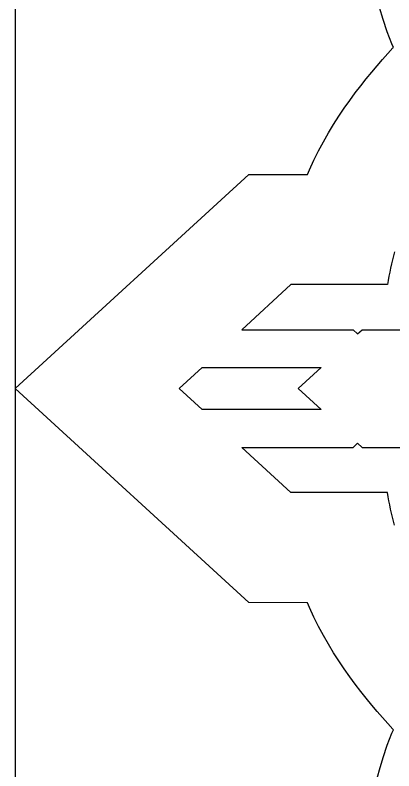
# Model space of a CAD drawing. Extents: x -5 to 96, y -47 to 131.
# Drawn here: x -5.22 to 16.37, y 20.38 to 63.44 of the extents above; entities that cross this region are included whole.
import ezdxf

# ---------------------------------------------------------------- set-up
doc = ezdxf.new("R2010")
doc.units = 0
doc.header["$MEASUREMENT"] = 0
doc.layers.add('LAYER_1', color=18, linetype='CONTINUOUS')

msp = doc.modelspace()

# ---------------------------------------------------------------- linework, layer by layer
at = {"layer": 'LAYER_1'}
for points in [[(-5.215, -47.101), (95.813, -47.101), (95.813, 131.412), (-5.215, 131.412)], [(4.135, 42.161), (5.437, 43.357), (12.217, 43.357), (10.918, 42.161), (12.217, 40.965), (5.437, 40.965)], [(4.135, 42.161), (5.437, 43.357), (12.217, 43.357), (10.918, 42.161), (12.217, 40.965), (5.437, 40.965)]]:
    msp.add_lwpolyline(points, close=True, dxfattribs=at)
for points in [[(15.366, 19.742), (15.542, 20.442), (15.748, 21.139), (15.985, 21.832), (16.253, 22.519), (16.343, 22.723), (16.316, 22.752), (16.021, 23.073), (15.72, 23.41), (15.414, 23.762), (15.104, 24.129), (14.792, 24.511), (14.478, 24.908), (14.165, 25.319), (13.852, 25.744), (13.542, 26.185), (13.236, 26.64), (12.935, 27.11), (12.64, 27.596), (12.353, 28.096), (12.075, 28.611), (11.808, 29.142), (11.554, 29.689), (11.44, 29.955), (8.1, 29.961), (-5.215, 42.161), (8.1, 54.361), (11.44, 54.367), (11.554, 54.633), (11.808, 55.18), (12.075, 55.711), (12.353, 56.226), (12.64, 56.727), (12.935, 57.212), (13.236, 57.682), (13.542, 58.138), (13.852, 58.578), (14.165, 59.004), (14.478, 59.415), (14.792, 59.811), (15.104, 60.193), (15.414, 60.56), (15.72, 60.912), (16.021, 61.249), (16.316, 61.571), (16.343, 61.599), (16.253, 61.803), (15.985, 62.49), (15.748, 63.183), (15.542, 63.88)], [(16.41, 49.945), (16.348, 49.718), (16.289, 49.489), (16.233, 49.259), (16.18, 49.027), (16.13, 48.795), (16.083, 48.561), (16.039, 48.325), (15.997, 48.089), (10.501, 48.089), (7.694, 45.511), (14.046, 45.511), (14.301, 45.277), (14.555, 45.511), (24.019, 45.511)], [(16.41, 49.945), (16.348, 49.718), (16.289, 49.489), (16.233, 49.259), (16.18, 49.027), (16.13, 48.795), (16.083, 48.561), (16.039, 48.325), (15.997, 48.089), (10.501, 48.089), (7.694, 45.511), (14.046, 45.511), (14.301, 45.277), (14.555, 45.511), (24.019, 45.511)], [(16.41, 34.377), (16.348, 34.604), (16.289, 34.833), (16.233, 35.063), (16.18, 35.295), (16.13, 35.528), (16.083, 35.762), (16.039, 35.997), (15.997, 36.234), (10.501, 36.234), (7.694, 38.812), (14.046, 38.812), (14.301, 39.046), (14.555, 38.812), (24.019, 38.812)], [(16.41, 34.377), (16.348, 34.604), (16.289, 34.833), (16.233, 35.063), (16.18, 35.295), (16.13, 35.528), (16.083, 35.762), (16.039, 35.997), (15.997, 36.234), (10.501, 36.234), (7.694, 38.812), (14.046, 38.812), (14.301, 39.046), (14.555, 38.812), (24.019, 38.812)]]:
    msp.add_lwpolyline(points, dxfattribs=at)

doc.saveas('drawing.dxf')
